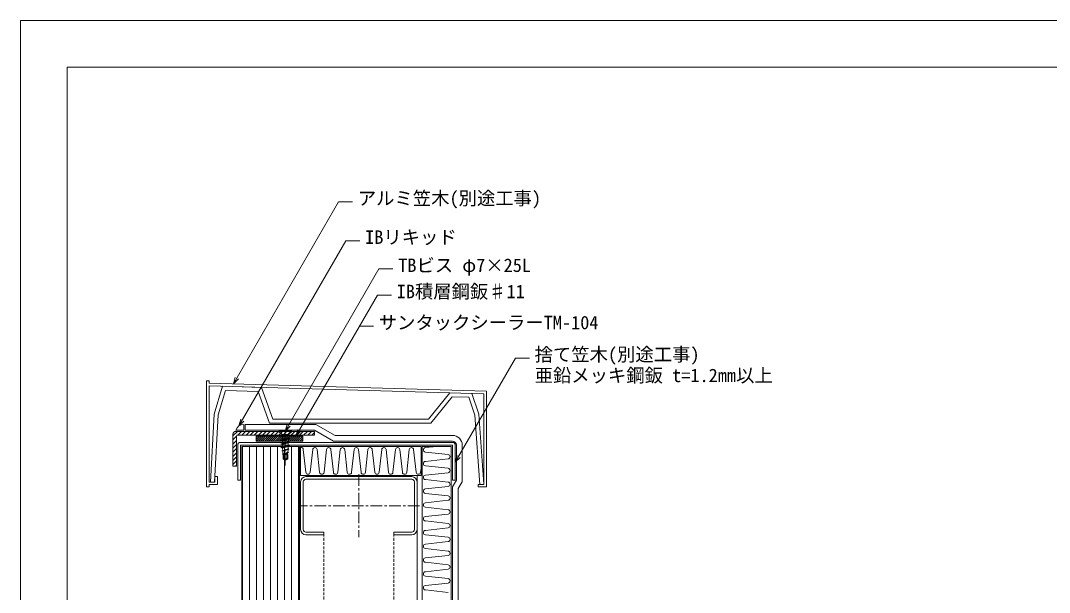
# Model space of a CAD drawing. Units: millimetres, scale not verified. Extents: x -840 to 840, y -594 to 594.
# Drawn here: x -840 to 44, y 103 to 594 of the extents above; entities that cross this region are included whole.
import ezdxf
from ezdxf.enums import TextEntityAlignment as Align

# ---------------------------------------------------------------- set-up
doc = ezdxf.new("R2010")
doc.units = ezdxf.units.MM
doc.header["$LTSCALE"] = 2
doc.linetypes.add('CHAIN1', pattern=[8, 5, -1, 1, -1])
doc.linetypes.add('DASHED1', pattern=[1.8, 1.2, -0.6])
for name, color, linetype, lineweight in [('0-0_輪郭線', 2, 'Continuous', 9), ('0-1_図面枠', 7, 'Continuous', 9), ('0-2_文字', 5, 'Continuous', 9), ('0-6_鋼材(受け鋼鈑)', 7, 'Continuous', 9), ('0-7_部材(積層鋼板)', 4, 'Continuous', 9), ('0-8_IBリキッド', 7, 'Continuous', 9), ('0-9_IBｼｰﾄ', 4, 'Continuous', 9), ('0-A_躯体', 7, 'Continuous', 9), ('0-B_鋼材(C型・H鋼ｅｔｃ)', 7, 'Continuous', 9), ('0-C_中心線', 2, 'CHAIN1', 9), ('0-D_ブチルﾃｰﾌﾟ', 4, 'Continuous', 9), ('0-E_実線', 7, 'Continuous', 9), ('0-F_寸法線', 7, 'Continuous', 9), ('1-0_部材(ﾋﾞｽ類)', 7, 'Continuous', 9), ('1-1_断熱材', 4, 'Continuous', 9)]:
    doc.layers.add(name, color=color, linetype=linetype, lineweight=lineweight)
doc.styles.add('ＭＳ ゴシック', font='')
doc.styles.get('ＭＳ ゴシック').set_extended_font_data('MS Gothic')

msp = doc.modelspace()

# ---------------------------------------------------------------- linework, layer by layer
at = {"layer": '0-0_輪郭線'}
msp.add_lwpolyline([(800, 554), (-800, 554), (-800, -554), (800, -554)], close=True, dxfattribs=at)
at = {"layer": '0-1_図面枠'}
msp.add_lwpolyline([(840, -594), (840, 594), (-840, 594), (-840, -594)], close=True, dxfattribs=at)
at = {"layer": '0-6_鋼材(受け鋼鈑)'}
msp.add_line((-469.057, 231.646), (-651.057, 231.646), dxfattribs=at)
for points in [[(-653.457, 229.246), (-653.457, 199.246), (-651.057, 199.246)], [(-651.057, 199.246), (-651.057, 229.246), (-469.057, 229.246), (-469.057, 199.246), (-466.657, 199.246), (-466.657, 229.246)]]:
    msp.add_lwpolyline(points, dxfattribs=at)
for centre, start, end in [((-651.057, 229.246), 90, 180), ((-469.057, 229.246), 0, 90)]:
    msp.add_arc(centre, 2.4, start, end, dxfattribs=at)
at = {"layer": '0-7_部材(積層鋼板)'}
for p, q in [((-657.624, 237.323), (-653.802, 241.146)), ((-653.433, 237.979), (-650.266, 241.146)), ((-649.898, 237.979), (-646.731, 241.146)), ((-646.362, 237.979), (-643.195, 241.146)), ((-642.826, 237.979), (-639.66, 241.146)), ((-639.291, 237.979), (-636.124, 241.146)), ((-635.755, 237.979), (-632.589, 241.146)), ((-632.22, 237.979), (-629.053, 241.146)), ((-628.684, 237.979), (-625.518, 241.146)), ((-625.149, 237.979), (-621.982, 241.146)), ((-621.613, 237.979), (-618.447, 241.146)), ((-618.078, 237.979), (-614.911, 241.146)), ((-611.007, 237.979), (-607.84, 241.146)), ((-607.471, 237.979), (-604.304, 241.146)), ((-603.936, 237.979), (-600.769, 241.146)), ((-600.4, 237.979), (-597.233, 241.146)), ((-596.865, 237.979), (-593.698, 241.146)), ((-593.329, 237.979), (-590.162, 241.146)), ((-589.793, 237.979), (-587.624, 240.148)), ((-657.624, 233.788), (-654.457, 236.955)), ((-657.624, 230.252), (-654.457, 233.419)), ((-657.624, 226.717), (-654.457, 229.884)), ((-657.624, 223.181), (-654.457, 226.348)), ((-657.624, 219.646), (-654.457, 222.812)), ((-657.624, 216.11), (-654.457, 219.277)), ((-657.624, 212.575), (-654.457, 215.741)), ((-655.518, 211.146), (-654.457, 212.206))]:
    msp.add_line(p, q, dxfattribs=at)
at = {"layer": '0-7_部材(積層鋼板)', "color": 7}
for p, q in [((-657.624, 238.646), (-657.624, 211.146)), ((-587.624, 241.146), (-655.124, 241.146)), ((-587.624, 241.146), (-587.624, 237.979)), ((-654.457, 237.229), (-654.457, 211.146)), ((-587.624, 237.979), (-653.707, 237.979)), ((-657.624, 211.146), (-654.457, 211.146))]:
    msp.add_line(p, q, dxfattribs=at)
at = {"layer": '0-7_部材(積層鋼板)'}
for points in [[(-657.624, 238.646), (-657.624, 211.146), (-654.457, 211.146), (-654.457, 237.229)], [(-653.707, 237.979), (-612.624, 237.979), (-612.624, 241.146), (-655.124, 241.146)], [(-614.542, 237.979), (-612.624, 239.897), (-611.376, 241.146)]]:
    msp.add_lwpolyline(points, dxfattribs=at)
msp.add_lwpolyline([(-587.624, 241.146), (-612.624, 241.146), (-612.624, 237.979), (-587.624, 237.979)], close=True, dxfattribs=at)
for centre, radius in [((-655.124, 238.646), 2.5), ((-653.707, 237.229), 0.75)]:
    msp.add_arc(centre, radius, 90, 180, dxfattribs=at)
at = {"layer": '0-7_部材(積層鋼板)', "color": 7}
for centre, radius in [((-655.124, 238.646), 2.5), ((-653.707, 237.229), 0.75)]:
    msp.add_arc(centre, radius, 90, 180, dxfattribs=at)
at = {"layer": '0-8_IBリキッド'}
for q in [(-655.124, 242.146), (-648.124, 247.146)]:
    msp.add_line((-648.124, 242.146), q, dxfattribs=at)
msp.add_arc((-648.124, 239.746), 7.4, 90, 161.07536, dxfattribs=at)
at = {"layer": '0-9_IBｼｰﾄ', "color": 7}
for p, q in [((-647.124, 247.146), (-586.284, 247.146)), ((-647.124, 242.146), (-647.124, 247.146)), ((-647.124, 242.146), (-587.624, 242.146)), ((-587.624, 242.146), (-571.17, 232.646)), ((-586.284, 247.146), (-569.83, 237.646)), ((-469.057, 232.646), (-571.17, 232.646)), ((-469.057, 237.646), (-569.83, 237.646)), ((-465.657, 199.246), (-465.657, 229.246)), ((-460.657, 197.906), (-460.657, 229.246)), ((-465.657, 199.246), (-469.057, 193.357)), ((-460.657, 197.906), (-464.057, 192.017)), ((-469.057, -212.583), (-469.057, 193.357)), ((-464.057, -210.764), (-464.057, 192.017))]:
    msp.add_line(p, q, dxfattribs=at)
for radius in [8.4, 3.4]:
    msp.add_arc((-469.057, 229.246), radius, 0, 90, dxfattribs=at)
at = {"layer": '0-A_躯体'}
for p, q in [((-650.057, 228.246), (-600.457, 228.246)), ((-650.057, -432.454), (-650.057, 228.246)), ((-600.457, -432.454), (-600.457, 228.246)), ((-499.457, 203.246), (-499.457, 197.646)), ((-499.457, 156.846), (-499.457, -432.454))]:
    msp.add_line(p, q, dxfattribs=at)
at = {"layer": '0-A_躯体', "color": 4}
for p, q in [((-649.257, -432.454), (-649.257, 228.246)), ((-643.257, -432.454), (-643.257, 228.246)), ((-637.257, -432.454), (-637.257, 228.246)), ((-631.257, -432.454), (-631.257, 228.246)), ((-625.257, -432.454), (-625.257, 228.246)), ((-619.257, -432.454), (-619.257, 228.246)), ((-613.257, -432.454), (-613.257, 228.246)), ((-607.257, -432.454), (-607.257, 228.246)), ((-601.257, -432.454), (-601.257, 228.246))]:
    msp.add_line(p, q, dxfattribs=at)
at = {"layer": '0-B_鋼材(C型・H鋼ｅｔｃ)'}
for p, q in [((-599.457, 197.646), (-599.457, 156.846)), ((-597.157, 156.846), (-597.157, 197.646)), ((-504.057, 202.246), (-594.857, 202.246)), ((-594.857, 199.946), (-504.057, 199.946)), ((-501.757, 197.646), (-501.757, 156.846)), ((-499.457, 156.846), (-499.457, 197.646))]:
    msp.add_line(p, q, dxfattribs=at)
at = {"layer": '0-B_鋼材(C型・H鋼ｅｔｃ)', "linetype": 'DASHED1'}
for p, q in [((-579.457, -432.454), (-579.457, 152.246)), ((-519.457, -432.454), (-519.457, 152.246))]:
    msp.add_line(p, q, dxfattribs=at)
at = {"layer": '0-B_鋼材(C型・H鋼ｅｔｃ)'}
for points in [[(-594.857, 152.246), (-579.457, 152.246), (-579.457, 154.546), (-594.857, 154.546)], [(-504.057, 154.546), (-519.457, 154.546), (-519.457, 152.246), (-504.057, 152.246)]]:
    msp.add_lwpolyline(points, dxfattribs=at)
for centre, radius, start, end in [((-594.857, 197.646), 4.6, 90, 180), ((-594.857, 197.646), 2.3, 90, 180), ((-504.057, 197.646), 4.6, 0, 90), ((-504.057, 197.646), 2.3, 0, 90), ((-594.857, 156.846), 4.6, 180, 270), ((-594.857, 156.846), 2.3, 180, 270), ((-504.057, 156.846), 2.3, 270, 0), ((-504.057, 156.846), 4.6, 270, 0)]:
    msp.add_arc(centre, radius, start, end, dxfattribs=at)
at = {"layer": '0-C_中心線'}
for p, q in [((-612.624, 211.948), (-612.624, 242.87)), ((-549.457, 204.246), (-549.457, 150.246)), ((-497.457, 177.246), (-601.457, 177.246))]:
    msp.add_line(p, q, dxfattribs=at)
at = {"layer": '0-D_ブチルﾃｰﾌﾟ'}
for p, q in [((-637.624, 235.935), (-636.58, 236.979)), ((-637.624, 234.168), (-634.813, 236.979)), ((-637.378, 232.646), (-633.045, 236.979)), ((-635.61, 232.646), (-631.277, 236.979)), ((-633.843, 232.646), (-629.509, 236.979)), ((-632.075, 232.646), (-627.742, 236.979)), ((-630.307, 232.646), (-625.974, 236.979)), ((-628.539, 232.646), (-624.206, 236.979)), ((-626.772, 232.646), (-622.438, 236.979)), ((-625.004, 232.646), (-620.671, 236.979)), ((-623.236, 232.646), (-618.903, 236.979)), ((-621.468, 232.646), (-617.135, 236.979)), ((-619.701, 232.646), (-615.367, 236.979)), ((-617.933, 232.646), (-613.599, 236.979)), ((-616.165, 232.646), (-611.832, 236.979)), ((-614.397, 232.646), (-610.064, 236.979)), ((-612.629, 232.646), (-608.296, 236.979)), ((-610.862, 232.646), (-606.528, 236.979)), ((-609.094, 232.646), (-604.761, 236.979)), ((-607.326, 232.646), (-602.993, 236.979)), ((-605.558, 232.646), (-601.225, 236.979)), ((-603.791, 232.646), (-599.457, 236.979)), ((-602.023, 232.646), (-597.69, 236.979)), ((-600.255, 232.646), (-597.624, 235.277)), ((-598.487, 232.646), (-597.624, 233.509))]:
    msp.add_line(p, q, dxfattribs=at)
at = {"layer": '0-D_ブチルﾃｰﾌﾟ', "color": 7}
msp.add_lwpolyline([(-637.624, 232.646), (-597.624, 232.646), (-597.624, 236.979), (-637.624, 236.979)], close=True, dxfattribs=at)
at = {"layer": '0-D_ブチルﾃｰﾌﾟ'}
msp.add_lwpolyline([(-637.624, 232.646), (-597.624, 232.646), (-597.624, 236.979), (-637.624, 236.979)], close=True, dxfattribs=at)
at = {"layer": '0-E_実線'}
msp.add_lwpolyline([(-446.833, 193.542), (-439.849, 193.542), (-439.849, 275.721), (-677.975, 282.468), (-677.975, 284.489), (-680.266, 284.489), (-680.266, 193.542), (-677.975, 193.542), (-677.975, 195.563), (-670.833, 195.563), (-670.833, 202.301), (-673.124, 202.301), (-673.124, 197.585), (-677.975, 197.585), (-677.975, 280.176), (-442.139, 273.507), (-442.139, 229.251), (-442.139, 195.429), (-446.833, 195.429)], close=True, dxfattribs=at)
msp.add_lwpolyline([(-673.47, 197.585), (-670.383, 255.251), (-664.095, 276.282), (-635.853, 275.485), (-626.126, 248.146), (-487.599, 248.146), (-469.286, 270.772), (-454.975, 270.368), (-449.708, 255.184), (-445.664, 195.527), (-442.179, 195.852), (-446.263, 255.931), (-452.461, 273.799), (-471.417, 274.335), (-489.762, 251.646), (-623.354, 251.646), (-633.196, 278.909), (-666.676, 279.856), (-673.852, 255.931), (-676.975, 197.585)], dxfattribs=at)
at = {"layer": '0-F_寸法線'}
msp.add_line((-548.916, 331.448), (-536.916, 331.448), dxfattribs=at)
for points in [[(-657.113, 281.877), (-566.849, 438.22), (-554.849, 438.22)], [(-652.425, 245.767), (-560.612, 404.795), (-548.612, 404.795)], [(-612.624, 241.306), (-532.179, 380.642), (-520.179, 380.642)], [(-603.457, 236.979), (-533.519, 358.117), (-521.519, 358.117)], [(-466.657, 214.556), (-414.99, 304.047), (-402.99, 304.047)], [(-652.87, 286.119), (-657.113, 281.877), (-655.56, 287.672)], [(-648.183, 250.01), (-652.425, 245.767), (-650.872, 251.563)], [(-608.381, 245.549), (-612.624, 241.306), (-611.071, 247.102)], [(-599.215, 241.222), (-603.457, 236.979), (-601.905, 242.775)], [(-462.415, 218.799), (-466.657, 214.556), (-465.105, 220.352)]]:
    msp.add_lwpolyline(points, dxfattribs=at)
at = {"layer": '1-0_部材(ﾋﾞｽ類)'}
for p, q in [((-618.138, 241.306), (-607.11, 241.306)), ((-618.138, 241.306), (-618.138, 241.146)), ((-618.138, 241.146), (-607.11, 241.146)), ((-615.39, 238.398), (-618.138, 241.146)), ((-609.858, 238.398), (-607.11, 241.146)), ((-607.11, 241.306), (-607.11, 241.146)), ((-615.39, 238.398), (-609.858, 238.398)), ((-615.39, 238.398), (-615.39, 237.191)), ((-615.39, 237.191), (-609.858, 237.191)), ((-615.13, 233.751), (-615.13, 236.867)), ((-615.124, 237.1), (-615.124, 237.191)), ((-615.124, 230.657), (-615.124, 232.953)), ((-615.124, 227.594), (-615.124, 229.859)), ((-614.17, 237.101), (-614.15, 237.101)), ((-614.17, 237.014), (-614.15, 237.014)), ((-610.13, 235.277), (-610.13, 237.191)), ((-610.124, 232.181), (-610.124, 234.451)), ((-610.124, 229.119), (-610.124, 231.356)), ((-609.858, 238.398), (-609.858, 237.191)), ((-615.497, 224.475), (-615.002, 224.475)), ((-615.002, 226.73), (-614.864, 224.53)), ((-615.002, 224.475), (-610.164, 225.988)), ((-609.449, 225.988), (-615.002, 224.475)), ((-610.164, 225.493), (-615.002, 224.173)), ((-615.002, 221.795), (-614.864, 221.795)), ((-614.864, 224.173), (-614.698, 221.865)), ((-609.944, 223.335), (-614.864, 221.795)), ((-610.302, 223.115), (-614.864, 221.658)), ((-614.434, 221.308), (-614.699, 221.725)), ((-614.214, 217.81), (-614.214, 221.308)), ((-612.624, 221.308), (-611.829, 222.628)), ((-612.624, 216.308), (-612.624, 221.308)), ((-612.25, 221.929), (-610.869, 221.929)), ((-610.869, 217.628), (-610.869, 221.929)), ((-610.714, 221.308), (-610.447, 223.057)), ((-610.303, 225.446), (-610.447, 223.251)), ((-609.944, 223.335), (-610.302, 223.115)), ((-610.164, 228.27), (-610.247, 225.988)), ((-609.944, 223.335), (-610.247, 223.335)), ((-609.449, 225.988), (-610.164, 225.988)), ((-609.449, 225.988), (-610.164, 225.493)), ((-614.214, 217.81), (-614.599, 217.325)), ((-612.624, 216.308), (-614.599, 217.325)), ((-612.574, 216.333), (-614.214, 217.81)), ((-612.624, 216.308), (-610.567, 217.325)), ((-612.623, 216.374), (-610.869, 217.628)), ((-610.567, 217.325), (-610.869, 217.628))]:
    msp.add_line(p, q, dxfattribs=at)
for points in [[(-608.927, 235.143), (-610.164, 235.281), (-615.002, 233.768), (-616.322, 233.592), (-615.002, 232.888), (-610.164, 234.428)], [(-608.927, 232.048), (-610.164, 232.186), (-615.002, 230.673), (-616.322, 230.497), (-615.002, 229.793), (-610.164, 231.333)], [(-608.927, 228.985), (-610.164, 229.123), (-615.002, 227.61), (-616.322, 227.434), (-615.002, 226.73), (-610.164, 228.27)]]:
    msp.add_lwpolyline(points, close=True, dxfattribs=at)
for points in [[(-609.169, 235.17), (-610.111, 235.056), (-610.44, 235.001), (-610.768, 234.939), (-611.097, 234.869), (-611.424, 234.793), (-611.75, 234.709), (-612.076, 234.619), (-612.4, 234.523), (-612.723, 234.422), (-613.045, 234.315), (-613.223, 234.247), (-613.406, 234.18), (-613.592, 234.112), (-613.782, 234.045), (-613.976, 233.977), (-614.175, 233.91), (-614.377, 233.842), (-614.584, 233.775), (-614.796, 233.707), (-615.013, 233.64), (-615.141, 233.616), (-615.269, 233.596), (-615.398, 233.578), (-615.528, 233.564), (-615.657, 233.552), (-615.785, 233.542), (-615.912, 233.535), (-616.037, 233.531), (-616.159, 233.528), (-616.201, 233.528)], [(-609.169, 232.075), (-610.111, 231.961), (-610.44, 231.907), (-610.768, 231.844), (-611.097, 231.775), (-611.424, 231.698), (-611.75, 231.614), (-612.076, 231.525), (-612.4, 231.429), (-612.723, 231.327), (-613.045, 231.22), (-613.223, 231.152), (-613.406, 231.085), (-613.592, 231.017), (-613.782, 230.95), (-613.976, 230.882), (-614.175, 230.815), (-614.377, 230.747), (-614.584, 230.68), (-614.796, 230.612), (-615.013, 230.545), (-615.141, 230.521), (-615.269, 230.501), (-615.398, 230.483), (-615.528, 230.469), (-615.657, 230.457), (-615.785, 230.448), (-615.912, 230.441), (-616.037, 230.436), (-616.159, 230.433), (-616.201, 230.433)], [(-608.927, 235.143), (-610.119, 234.99), (-610.453, 234.93), (-610.786, 234.863), (-611.117, 234.789), (-611.445, 234.71), (-611.771, 234.625), (-612.094, 234.534), (-612.414, 234.437), (-612.731, 234.336), (-613.045, 234.228), (-613.223, 234.161), (-613.406, 234.093), (-613.592, 234.026), (-613.782, 233.958), (-613.976, 233.891), (-614.175, 233.823), (-614.377, 233.756), (-614.584, 233.688), (-614.796, 233.621), (-615.013, 233.553), (-615.125, 233.537), (-615.242, 233.523), (-615.363, 233.51), (-615.487, 233.498), (-615.614, 233.487), (-615.744, 233.476), (-615.876, 233.467), (-616.01, 233.458), (-616.064, 233.455)], [(-608.927, 232.048), (-610.119, 231.895), (-610.453, 231.835), (-610.786, 231.768), (-611.117, 231.695), (-611.445, 231.615), (-611.771, 231.53), (-612.094, 231.439), (-612.414, 231.343), (-612.731, 231.241), (-613.045, 231.134), (-613.223, 231.066), (-613.406, 230.999), (-613.592, 230.931), (-613.782, 230.864), (-613.976, 230.796), (-614.175, 230.729), (-614.377, 230.661), (-614.584, 230.594), (-614.796, 230.526), (-615.013, 230.459), (-615.125, 230.443), (-615.242, 230.428), (-615.363, 230.415), (-615.487, 230.403), (-615.614, 230.392), (-615.744, 230.382), (-615.876, 230.372), (-616.01, 230.363), (-616.064, 230.36)], [(-614.444, 237.191), (-615.479, 237.053), (-614.158, 236.349), (-611.514, 237.191)], [(-614.17, 237.101), (-614.298, 237.077), (-614.426, 237.056), (-614.555, 237.039), (-614.685, 237.025), (-614.814, 237.013), (-614.942, 237.003), (-615.069, 236.996), (-615.194, 236.992), (-615.316, 236.989), (-615.358, 236.989)], [(-614.17, 237.014), (-614.282, 236.998), (-614.399, 236.984), (-614.52, 236.971), (-614.644, 236.959), (-614.771, 236.948), (-614.901, 236.937), (-615.033, 236.928), (-615.167, 236.919), (-615.221, 236.916)], [(-613.882, 237.191), (-613.953, 237.168), (-614.17, 237.101), (-614.15, 237.101)], [(-613.614, 237.191), (-613.741, 237.149), (-613.953, 237.082), (-614.17, 237.014), (-614.15, 237.014)], [(-609.169, 229.012), (-610.111, 228.898), (-610.44, 228.844), (-610.768, 228.782), (-611.097, 228.712), (-611.424, 228.635), (-611.75, 228.552), (-612.076, 228.462), (-612.4, 228.366), (-612.723, 228.264), (-613.045, 228.157), (-613.223, 228.09), (-613.406, 228.022), (-613.592, 227.955), (-613.782, 227.887), (-613.976, 227.82), (-614.175, 227.752), (-614.377, 227.685), (-614.584, 227.617), (-614.796, 227.55), (-615.013, 227.482), (-615.141, 227.458), (-615.269, 227.438), (-615.398, 227.421), (-615.528, 227.406), (-615.657, 227.394), (-615.785, 227.385), (-615.912, 227.378), (-616.037, 227.373), (-616.159, 227.37), (-616.201, 227.37)], [(-608.927, 228.985), (-610.119, 228.833), (-610.453, 228.772), (-610.786, 228.705), (-611.117, 228.632), (-611.445, 228.552), (-611.771, 228.467), (-612.094, 228.376), (-612.414, 228.28), (-612.731, 228.178), (-613.045, 228.071), (-613.223, 228.003), (-613.406, 227.936), (-613.592, 227.868), (-613.782, 227.801), (-613.976, 227.733), (-614.175, 227.666), (-614.377, 227.598), (-614.584, 227.531), (-614.796, 227.463), (-615.013, 227.396), (-615.125, 227.38), (-615.242, 227.365), (-615.363, 227.352), (-615.487, 227.34), (-615.614, 227.329), (-615.744, 227.319), (-615.876, 227.309), (-616.01, 227.3), (-616.064, 227.297)], [(-615.002, 224.475), (-615.497, 224.475), (-615.002, 224.173)], [(-610.247, 223.335), (-614.864, 221.795), (-615.002, 221.795), (-614.864, 221.658)], [(-614.599, 217.325), (-614.599, 221.308), (-610.567, 221.308), (-610.567, 217.325)], [(-612.624, 216.378), (-611.309, 218.162), (-611.309, 221.308)]]:
    msp.add_lwpolyline(points, dxfattribs=at)
at = {"layer": '1-1_断熱材', "color": 7}
for p, q in [((-599.457, 228.246), (-496.057, 228.246)), ((-599.457, 203.246), (-599.457, 228.246)), ((-496.057, 203.246), (-496.057, 228.246)), ((-495.057, -233.754), (-495.057, 228.246)), ((-496.057, 203.246), (-599.457, 203.246))]:
    msp.add_line(p, q, dxfattribs=at)
at = {"layer": '1-1_断熱材'}
for p, q in [((-597.141, 225.524), (-594.974, 205.967)), ((-589.051, 225.524), (-591.218, 205.967)), ((-585.295, 225.524), (-583.128, 205.967)), ((-577.205, 225.524), (-579.373, 205.967)), ((-573.45, 225.524), (-571.283, 205.967)), ((-565.36, 225.524), (-567.527, 205.967)), ((-561.604, 225.524), (-559.437, 205.967)), ((-553.514, 225.524), (-555.681, 205.967)), ((-549.758, 225.524), (-547.591, 205.967)), ((-541.669, 225.524), (-543.836, 205.967)), ((-537.913, 225.524), (-535.746, 205.967)), ((-529.823, 225.524), (-531.99, 205.967)), ((-526.067, 225.524), (-523.9, 205.967)), ((-517.977, 225.524), (-520.144, 205.967)), ((-514.222, 225.524), (-512.055, 205.967)), ((-506.132, 225.524), (-508.299, 205.967)), ((-502.376, 225.524), (-500.209, 205.967)), ((-482.557, 228.246), (-492.336, 227.162)), ((-472.779, 221.239), (-492.336, 223.406)), ((-472.779, 217.484), (-492.336, 215.316)), ((-496.057, 209.539), (-496.453, 205.967)), ((-472.779, 209.394), (-492.336, 211.561)), ((-472.779, 205.638), (-492.336, 203.471)), ((-472.779, 197.548), (-492.336, 199.715)), ((-472.779, 193.792), (-492.336, 191.625)), ((-472.779, 185.702), (-492.336, 187.87)), ((-472.779, 181.947), (-492.336, 179.78)), ((-472.779, 173.857), (-492.336, 176.024)), ((-472.779, 170.101), (-492.336, 167.934)), ((-472.779, 162.011), (-492.336, 164.178)), ((-472.779, 158.255), (-492.336, 156.088)), ((-472.779, 150.166), (-492.336, 152.333)), ((-472.779, 146.41), (-492.336, 144.243)), ((-472.779, 138.32), (-492.336, 140.487)), ((-472.779, 134.564), (-492.336, 132.397)), ((-472.779, 126.474), (-492.336, 128.641)), ((-472.779, 122.719), (-492.336, 120.552)), ((-472.779, 114.629), (-492.336, 116.796)), ((-472.779, 110.873), (-492.336, 108.706)), ((-472.779, 102.783), (-492.336, 104.95))]:
    msp.add_line(p, q, dxfattribs=at)
at = {"layer": '1-1_断熱材', "color": 7}
msp.add_lwpolyline([(-495.057, 228.246), (-470.057, 228.246), (-470.057, -233.754), (-495.057, -233.754)], dxfattribs=at)
at = {"layer": '1-1_断熱材'}
for centre, start, end in [((-599.019, 225.348), 5.35135, 103.44688), ((-587.173, 225.348), 5.35135, 174.64865), ((-575.328, 225.348), 5.35135, 174.64865), ((-563.482, 225.348), 5.35135, 174.64865), ((-551.636, 225.348), 5.35135, 174.64865), ((-539.791, 225.348), 5.35135, 174.64865), ((-527.945, 225.348), 5.35135, 174.64865), ((-516.1, 225.348), 5.35135, 174.64865), ((-504.254, 225.348), 5.35135, 174.64865), ((-492.16, 225.284), 95.35135, 264.64865), ((-472.955, 219.361), 275.35135, 84.64865), ((-492.16, 213.439), 95.35135, 264.64865), ((-593.096, 206.143), 185.35135, 354.64865), ((-581.25, 206.143), 185.35135, 354.64865), ((-569.405, 206.143), 185.35135, 354.64865), ((-557.559, 206.143), 185.35135, 354.64865), ((-545.714, 206.143), 185.35135, 354.64865), ((-533.868, 206.143), 185.35135, 354.64865), ((-522.022, 206.143), 185.35135, 354.64865), ((-510.177, 206.143), 185.35135, 354.64865), ((-498.331, 206.143), 185.35135, 354.64865), ((-492.16, 201.593), 95.35135, 264.64865), ((-472.955, 207.516), 275.35135, 84.64865), ((-472.955, 195.67), 275.35135, 84.64865), ((-492.16, 189.747), 95.35135, 264.64865), ((-472.955, 183.825), 275.35135, 84.64865), ((-492.16, 177.902), 95.35135, 264.64865), ((-492.16, 166.056), 95.35135, 264.64865), ((-472.955, 171.979), 275.35135, 84.64865), ((-472.955, 160.133), 275.35135, 84.64865), ((-492.16, 154.211), 95.35135, 264.64865), ((-492.16, 142.365), 95.35135, 264.64865), ((-472.955, 148.288), 275.35135, 84.64865), ((-472.955, 136.442), 275.35135, 84.64865), ((-492.16, 130.519), 95.35135, 264.64865), ((-472.955, 124.597), 275.35135, 84.64865), ((-492.16, 118.674), 95.35135, 264.64865), ((-492.16, 106.828), 95.35135, 264.64865), ((-472.955, 112.751), 275.35135, 84.64865)]:
    msp.add_arc(centre, 1.886, start, end, dxfattribs=at)

# ---------------------------------------------------------------- texts
at = {"layer": '0-2_文字', "color": 7, "style": 'ＭＳ ゴシック'}
for s, p in [('アルミ笠木(別途工事)', (-550.309, 432.161)), ('IBリキッド', (-544.071, 398.736)), ('TBビス φ7×25L', (-515.639, 374.583)), ('IB積層鋼鈑♯11', (-516.979, 352.058)), ('サンタックシーラーTM-104', (-532.375, 325.389)), ('捨て笠木(別途工事)', (-398.45, 297.988)), ('亜鉛メッキ鋼鈑 t=1.2㎜以上', (-398.45, 279.988))]:
    msp.add_text(s, height=11.54, dxfattribs=at).set_placement(p, align=Align.BOTTOM_LEFT)

doc.saveas('drawing.dxf')
